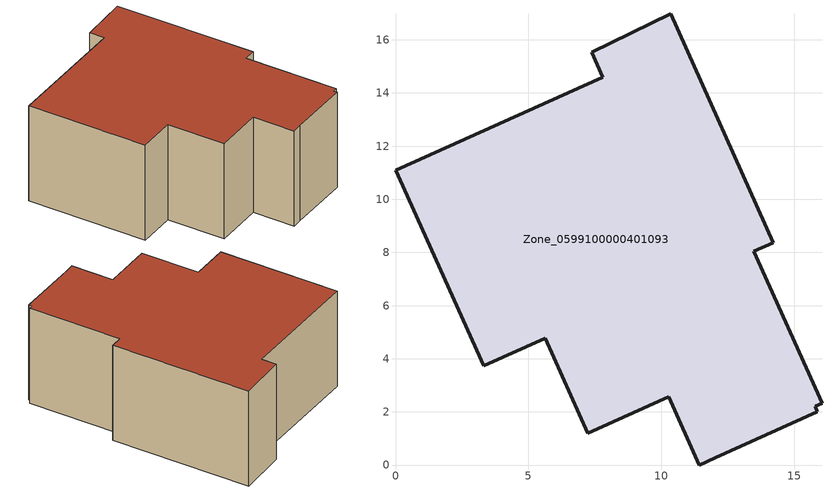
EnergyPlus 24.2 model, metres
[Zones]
Zone_0599100000401093
 floor ground (C_G): 13.47,8.04 16.05,2.33 15.79,2.22 15.87,2 12.03,0.28 11.44,0 10.27,2.58 7.23,1.21 5.62,4.78 3.31,3.74 0,11.1 7.8,14.59 7.39,15.53 10.35,16.97 14.21,8.37 z0
 wall outside (C_F): 3.31,3.74 5.62,4.78 7.23,1.21 10.27,2.58 11.44,0 12.03,0.28 15.87,2 15.79,2.22 16.05,2.33 13.47,8.04 14.21,8.37 10.35,16.97 7.39,15.53 7.8,14.59 0,11.1 3.31,3.74 z0:6.74
 roof outside (C_R): 16.05,2.33 13.47,8.04 14.21,8.37 10.35,16.97 7.39,15.53 7.8,14.59 0,11.1 3.31,3.74 5.62,4.78 7.23,1.21 10.27,2.58 11.44,0 12.03,0.28 15.87,2 15.79,2.22 z6.74
[BUILDING]
Pand.0599100000401093: North Axis=0; Terrain=City; Loads Convergence Tolerance Value=0.04; Temperature Convergence Tolerance Value=0.4; Solar Distribution=FullExterior; Maximum Number of Warmup Days=25; Minimum Number of Warmup Days=1
[Site:Location]
Rotterdam.The.Hague.AP_ZH_NLD Design_Conditions: Latitude=51.96; Longitude=4.45; Time Zone=1; Elevation=-4.5
[SITE:GROUNDTEMPERATURE:BUILDINGSURFACE]
18, 18, 18, 18, 18, 18, 18, 18, 18, 18, 18, 18
[MATERIAL] Thermal Absorptance=0.9; Solar Absorptance=0.7; Visible Absorptance=0.7
Name | Roughness | Thickness | Conductivity | Density | Specific Heat
G.D.1992-2005 | MediumSmooth | 0.15 | 0.06 | 540 | 1210
F.D.1992-2005 | Rough | 0.3 | 0.12 | 1920 | 840
R.D.1992-2005 | MediumRough | 0.2 | 0.08 | 1500 | 1000
[CONSTRUCTION]
C_G: G.D.1992-2005
C_F: F.D.1992-2005
C_R: R.D.1992-2005
[ZONE]
Zone_0599100000401093: Type=1; Multiplier=1; Ceiling Height=Autocalculate; Volume=Autocalculate; Floor Area=autocalculate; Part of Total Floor Area=Yes
[ZONEINFILTRATION:DESIGNFLOWRATE]
Infil_Zone_0599100000401093: Zone or ZoneList or Space or SpaceList=Zone_0599100000401093; Schedule=AlwaysOn; Design Flow Rate Calculation Method=Flow/Area; Flow Rate per Floor Area=0.0021; Constant Term Coefficient=1; Temperature Term Coefficient=0; Velocity Term Coefficient=0; Velocity Squared Term Coefficient=0
[HVACTEMPLATE:ZONE:IDEALLOADSAIRSYSTEM]
Zone_0599100000401093: Maximum Heating Supply Air Temperature=50; Minimum Cooling Supply Air Temperature=13; Maximum Heating Supply Air Humidity Ratio=0.0156; Minimum Cooling Supply Air Humidity Ratio=0.0077; Heating Limit=NoLimit; Cooling Limit=NoLimit; Dehumidification Control Type=ConstantSensibleHeatRatio; Cooling Sensible Heat Ratio=0.7; Dehumidification Setpoint=60; Humidification Control Type=None; Humidification Setpoint=30; Outdoor Air Method=None; Outdoor Air Flow Rate per Person=0.00944; Outdoor Air Flow Rate per Zone Floor Area=0; Outdoor Air Flow Rate per Zone=0; Demand Controlled Ventilation Type=None; Outdoor Air Economizer Type=NoEconomizer; Heat Recovery Type=None; Sensible Heat Recovery Effectiveness=0.7; Latent Heat Recovery Effectiveness=0.65
[ZONECONTROL:THERMOSTAT]
ThermostatControl_Zone_0599100000401093: Zone or ZoneList=Zone_0599100000401093; Control Type Schedule=DualSetpointControlType; Control 1=Thermostat_Zone_0599100000401093; Temperature Difference Between Cutout And Setpoint=0
[THERMOSTATSETPOINT:DUALSETPOINT]
Thermostat_Zone_0599100000401093: Heating Setpoint Temperature Schedule=HeatingSetpoint_Zone_0599100000401093; Cooling Setpoint Temperature Schedule=CoolingSetpoint_Zone_0599100000401093
[SCHEDULE:COMPACT]
HeatingSetpoint_Zone_0599100000401093: Through: 12/31, For: AllDays, Until: 24:00, 21
CoolingSetpoint_Zone_0599100000401093: Through: 12/31, For: AllDays, Until: 24:00, 24
DualSetpointControlType: Through: 12/31, For: AllDays, Until: 24:00, 4
AlwaysOn: Through: 12/31, For: AllDays, Until: 24:00, 1
